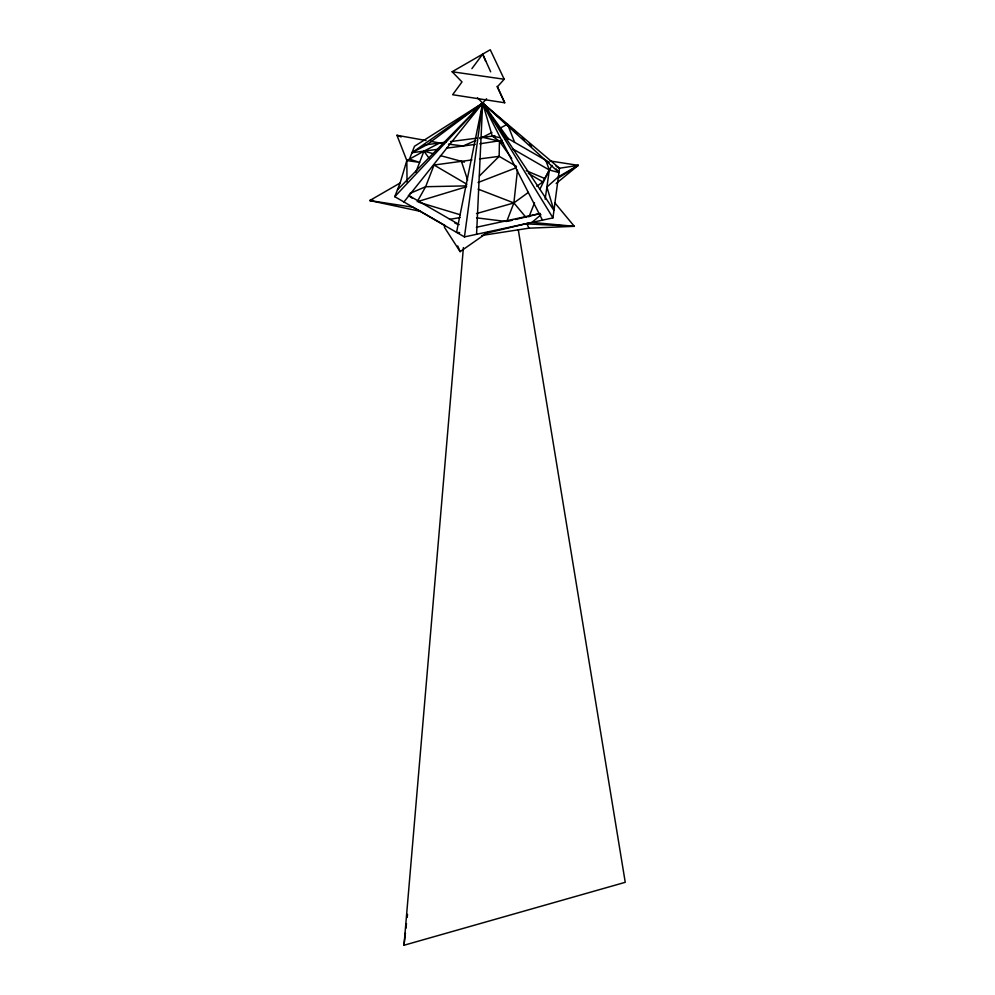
<?xml version="1.0" encoding="UTF-8"?>
<svg xmlns="http://www.w3.org/2000/svg" width="995" height="995" viewBox="0 0 995 995"><rect width="100%" height="100%" fill="white"/><g stroke="black" fill="none" stroke-linecap="round" stroke-linejoin="round"><path stroke-width="1.49" d="M477.488 97.821L482.65 103.107L492.289 136.128L499.453 141.215L499.154 156.352L479.416 175.991M476.568 234.298L482.65 103.107L486.58 98.754M518.295 229.808L625.246 882.316L403.995 945.25L463.396 247.593M517.462 170.145L513.88 202.93L506.704 221.574M403.995 945.25L405.413 932.9M405.935 928.26L406.47 923.634M407.179 917.452L407.527 914.355M552.959 217.893L559.513 168.242L482.65 103.107L414.505 146.265L409.467 159.125L406.818 160.543L400.114 183.018L394.766 196.674L464.441 236.909L552.959 217.893L482.65 103.107L411.992 152.695L438.994 149.163M464.441 236.909L482.65 103.107L517.649 133.691M545.16 199.187L549.327 170.008L551.989 165.419M415.823 172.185L423.932 151.14L439.765 142.981L444.143 143.541M471.966 159.921L434.044 165.021L425.636 186.724L417.203 201.736M528.979 216.848L534.514 202.868M540.049 188.901L549.327 170.008L545.782 160.319M536.79 186.289L542.822 181.911L549.327 170.008L558.954 172.533L556.255 169.001M471.904 68.643L482.699 54.128L490.672 71.827M403.92 201.96L482.65 103.107L558.954 172.533M504.204 79.252L497.413 86.789L504.701 102.771L452.638 94.724L462.003 81.938L452.14 71.752L490.249 49.75L504.204 79.252L452.14 71.752M394.766 196.674L482.65 103.107L508.196 138.603L505.273 139.474M397.44 189.846L482.65 103.107L553.941 210.43L546.889 187.035L558.382 176.824L578.269 165.344L550.223 161.003M540.957 214.758L531.927 222.407L574.339 226.325L554.924 202.98M556.155 183.49L578.269 165.344L559.513 168.242L556.081 166.264M528.357 192.421L513.88 202.93L476.505 213.564M484.577 233.663L527.785 223.29M444.479 225.38L444.491 227.382L460.125 251.648L488.707 231.686M557.822 178.329L578.269 165.344M400.114 183.018L369.754 200.542L420.636 211.425L444.864 225.417M432.924 153.591L423.932 151.14L409.467 159.125L419.604 162.396L406.818 160.543L396.943 135.283L425.997 140.506M411.992 152.695L427.129 144.623L482.65 103.107L486.63 109.736M480 138.603L491.928 132.509M499.726 128.355L507.537 124.188L514.614 142.322M475.784 140.444L463.098 145.991L448.509 144.113M410.027 193.378L425.636 186.724L466.518 185.878M478.06 182.52L516.38 167.707M418.659 201.288L466.643 186.699M479.764 143.802L502.363 140.345M526.977 223.887L574.339 226.325L528.93 228.178L526.977 223.887L529.452 223.141M372.677 199.771L369.754 200.542L413.062 207.246L420.636 211.425M508.171 221.226L512.549 220.181M515.472 219.485L540.285 213.539M476.356 227.283L540.173 213.502M449.541 219.385L460.038 217.569M481.655 235.492L528.93 228.178M424.33 144.984L445.909 142.173M450.524 141.576L476.667 138.168M479.752 137.77L495 135.78M446.531 148.168L475.224 144.399M479.515 158.926L499.154 156.352L516.467 166.389M459.615 232.643L456.543 232.345L482.65 103.107L542.449 220.144M505.448 138.342L508.196 138.603M476.58 217.843L505.199 221.387M430.586 141.327L439.765 142.981M492.289 136.128L499.826 137.633M482.824 137.372L499.453 141.215L503.395 143.479M440.412 155.618L464.391 162.135M418.684 202.184L460.125 214.746M478.135 189.125L513.88 202.93L526.007 217.407M396.943 135.283L401.159 136.962M526.231 170.705L544.526 178.403M454.653 222.868L457.302 224.161M505.622 137.123L549.215 162.297M512.574 148.79L549.327 170.008M408.522 195.356L459.23 224.634M434.044 165.021L466.916 184.274M528.333 173.366L542.822 181.911M408.447 195.48L412.191 198.154M522.313 137.77L524.651 139.81M529.315 143.889L531.653 145.929M423.932 151.14L428.994 158.081M499.453 141.215L511.679 158.516M497.09 86.378L504.701 102.771M482.699 54.128L485.647 61.18M457.737 245.952L460.125 251.648M461.394 161.314L467.625 180.045M406.818 160.543L407.054 182.209"/></g></svg>
